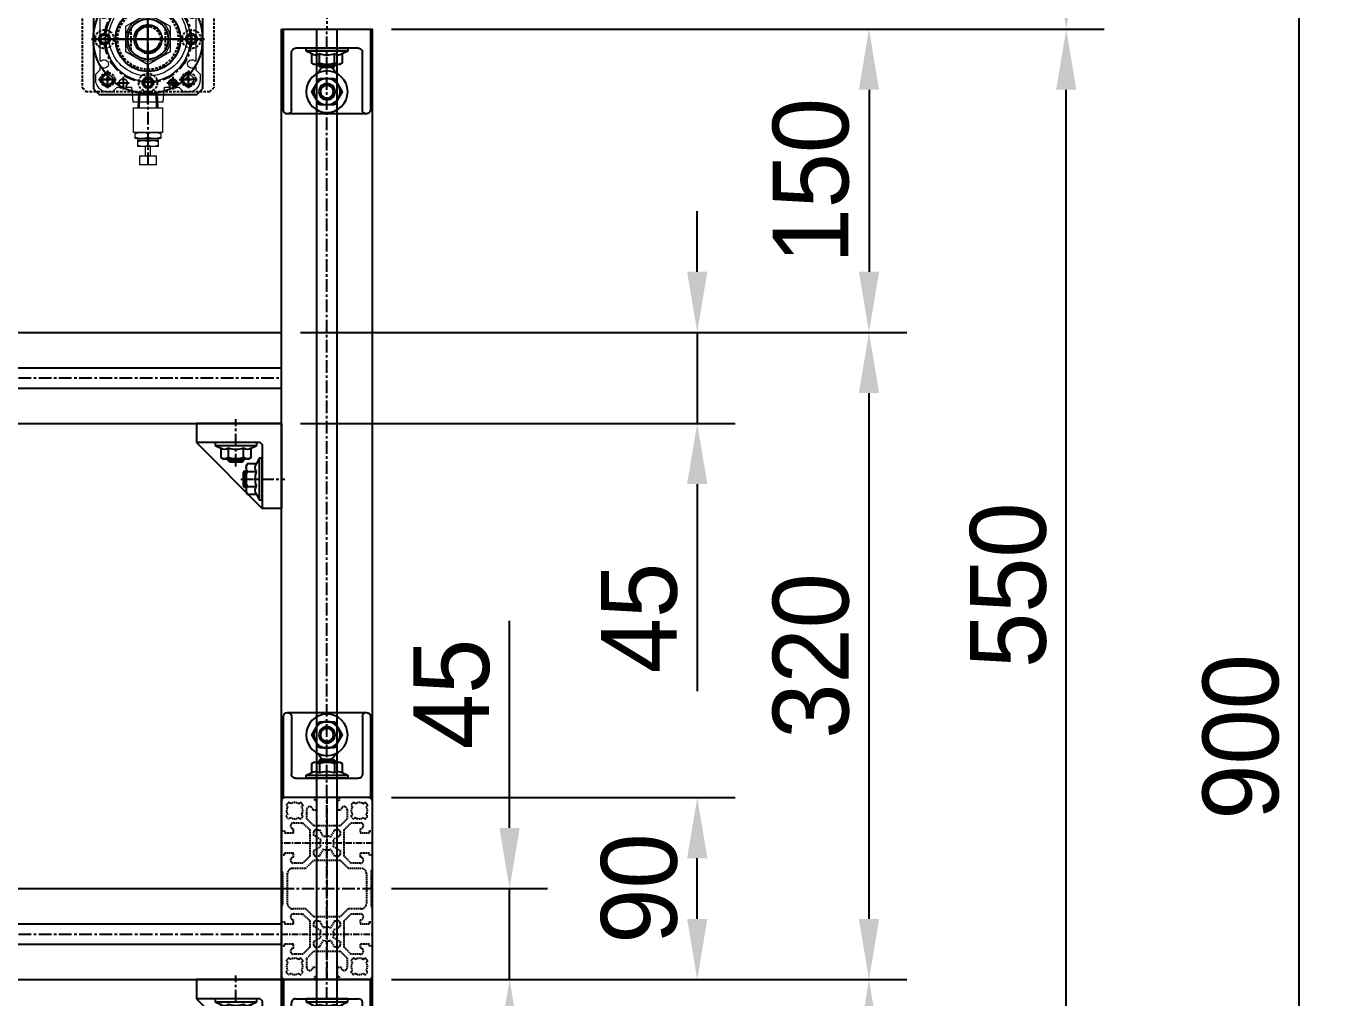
# Model space of a CAD drawing. Header units: inches. Extents: x 0 to 77285, y -118 to 40065.
# Drawn here: x 69457 to 70105, y 15357 to 15838 of the extents above; entities that cross this region are included whole.
import ezdxf

# ---------------------------------------------------------------- set-up
doc = ezdxf.new("R2010")
doc.units = ezdxf.units.IN
doc.header["$LTSCALE"] = 5
doc.header["$MEASUREMENT"] = 0
doc.linetypes.add('CENTER', pattern=[2, 1.25, -0.25, 0.25, -0.25])
doc.linetypes.add('HIDDEN', pattern=[0.375, 0.25, -0.125])
for name, color, linetype in [('11', 1, 'CENTER'), ('22', 2, 'HIDDEN'), ('44', 4, 'Continuous'), ('77', 40, 'HIDDEN'), ('99', 181, 'Continuous'), ('A', 8, 'Continuous'), ('B', 123, 'Continuous'), ('G', 231, 'Continuous'), ('T', 3, 'Continuous')]:
    doc.layers.add(name, color=color, linetype=linetype)
doc.layers.add('88', color=35, linetype='Continuous', lineweight=5)
doc.styles.add('SCI', font='')
doc.styles.get('SCI').set_extended_font_data('Gulim')
doc.dimstyles.new('SCH', dxfattribs={"dimtxt": 2.5, "dimasz": 2, "dimexe": 1.25, "dimexo": 0.625, "dimtad": 1, "dimdec": 8, "dimtxsty": 'SCI', "dimcen": 2.5, "dimclrd": 4, "dimclre": 4, "dimclrt": 7, "dimadec": 8, "dimazin": 2, "dimtfac": 1, "dimtdec": 8, "dimtmove": 0, "dimatfit": 3, "dimfxl": 1, "dimarcsym": 0})

# ---------------------------------------------------------------- blocks, each defined once
blk = doc.blocks.new('A$C632A6005')
for p, q in [((-21.5, 0), (-21.5, -40)), ((21.5, 0), (-21.5, 0)), ((21.5, -40.1), (21.5, 0)), ((-17.5, -40), (-17.5, -11.5)), ((-15.5, -9.5), (15.5, -9.5)), ((10.25, -9.5), (-10.25, -9.5)), ((-10.25, -9.5), (-10.25, -11)), ((-10.25, -11), (10.25, -11)), ((-10.25, -11), (-7.51, -12.3)), ((-7.51, -12.3), (-7.51, -16.89)), ((-3.75, -16.86), (-3.75, -12.3)), ((3.76, -16.86), (3.76, -12.3)), ((7.51, -12.3), (10.25, -11)), ((7.51, -16.89), (7.51, -12.3)), ((10.25, -11), (10.25, -9.5)), ((17.5, -40), (17.5, -11.5)), ((-7.51, -16.89), (-6.44, -17.5)), ((-6.44, -17.5), (6.45, -17.5)), ((-4, -18.2), (-4, -17.5)), ((-4, -18.2), (4, -18.2)), ((-3.2, -19), (-4, -18.2)), ((-3.2, -19), (3.2, -19)), ((3.2, -19), (4, -18.2)), ((4, -18.2), (4, -17.5)), ((6.45, -17.5), (7.51, -16.89)), ((-3.75, -24.5), (-7.5, -31)), ((3.75, -24.5), (-3.75, -24.5)), ((7.51, -31), (3.75, -24.5)), ((-7.5, -31), (-3.75, -37.5)), ((3.75, -37.5), (7.51, -31)), ((-3.75, -37.5), (3.75, -37.5)), ((-19.5, -42), (19.6, -42))]:
    blk.add_line(p, q)
for radius in [10.25, 6.5, 4, 3.2]:
    blk.add_circle((0, -31), radius)
for centre, radius, start, end in [((-15.5, -11.5), 2, 89.99999, 180.00003), ((-5.63, -9.89), 3.06, 232.12112, 307.87888), ((0, -1.68), 11.26, 250.52878, 289.47122), ((5.63, -9.89), 3.06, 232.12112, 307.87888), ((15.5, -11.5), 2, 0.00001, 89.99999), ((-5.63, -14.44), 3.06, 232.12112, 307.87888), ((0, -22.5), 4.1, 121.38856, 166.72724), ((0, -6.24), 11.26, 250.52878, 289.47122), ((0, -22.5), 4.1, 13.27276, 58.61144), ((5.63, -14.44), 3.06, 232.12112, 307.87888), ((-19.5, -40), 2, 180.00003, 270.00001), ((-19.5, -40), 2, 270.00001, 0.00002), ((19.5, -40), 2, 180.00003, 270.00001), ((19.6, -40.1), 1.9, 270.00001, 0.00002)]:
    blk.add_arc(centre, radius, start, end)
blk = doc.blocks.new('af!@$!2^^&&@$aD읾ㅇㄹA$C5BB358B1')
for p, q in [((1.74, 42), (43.74, 42)), ((1.74, 42), (1.74, 0)), ((43.74, 42), (43.74, 32.5)), ((12.24, 32.5), (11.24, 31.5)), ((43.74, 32.5), (11.24, 0)), ((12.24, 32.5), (43.74, 32.5)), ((13.99, 32.5), (34.49, 32.5)), ((13.99, 31), (13.99, 32.5)), ((34.49, 32.5), (34.49, 31)), ((11.24, 31.5), (11.24, 0)), ((34.49, 31), (13.99, 31)), ((16.73, 29.7), (13.99, 31)), ((16.73, 25.11), (16.73, 29.7)), ((20.48, 25.14), (20.48, 29.7)), ((27.99, 25.14), (27.99, 29.7)), ((34.49, 31), (31.74, 29.7)), ((31.74, 29.7), (31.74, 25.11)), ((11.24, 24.75), (12.74, 24.75)), ((11.24, 4.04), (11.24, 24.54)), ((12.74, 24.75), (12.74, 4.25)), ((12.74, 24.75), (14.04, 22.01)), ((14.04, 22.01), (18.63, 22.01)), ((17.79, 24.5), (16.73, 25.11)), ((30.68, 24.5), (17.79, 24.5)), ((18.63, 22.01), (19.24, 20.94)), ((19.24, 20.94), (19.24, 8.06)), ((20.24, 23.8), (20.24, 24.5)), ((28.24, 23.8), (20.24, 23.8)), ((21.04, 23), (20.24, 23.8)), ((27.44, 23), (21.04, 23)), ((27.44, 23), (28.24, 23.8)), ((28.24, 23.8), (28.24, 24.5)), ((31.74, 25.11), (30.68, 24.5)), ((18.59, 18.25), (14.04, 18.25)), ((19.94, 18.5), (19.24, 18.5)), ((19.94, 18.5), (19.94, 10.5)), ((20.74, 17.7), (19.94, 18.5)), ((20.74, 17.7), (20.74, 11.3)), ((14.04, 6.99), (12.74, 4.25)), ((18.59, 10.75), (14.04, 10.75)), ((18.63, 6.99), (14.04, 6.99)), ((19.24, 8.06), (18.63, 6.99)), ((19.94, 10.5), (19.24, 10.5)), ((20.74, 11.3), (19.94, 10.5)), ((12.74, 4.25), (11.24, 4.25)), ((1.74, 0), (11.24, 0))]:
    blk.add_line(p, q)
for centre, radius, start, end in [((18.61, 32.11), 3.06, 232.12112, 307.87888), ((24.24, 40.32), 11.26, 250.52878, 289.47122), ((29.87, 32.11), 3.06, 232.12112, 307.87888), ((11.62, 20.13), 3.06, 322.12112, 37.87888), ((18.61, 27.56), 3.06, 232.12112, 307.87888), ((16.18, 20.13), 3.06, 322.12112, 37.87888), ((24.24, 35.76), 11.26, 250.52878, 289.47122), ((29.87, 27.56), 3.06, 232.12112, 307.87888), ((3.42, 14.5), 11.26, 340.52878, 19.47122), ((7.98, 14.5), 11.26, 340.52878, 19.47122), ((11.62, 8.87), 3.06, 322.12112, 37.87888), ((16.18, 8.87), 3.06, 322.12112, 37.87888)]:
    blk.add_arc(centre, radius, start, end)
at = {"layer": '11'}
for p, q in [((24.24, 20.66), (24.24, 44.03)), ((21.83, 14.5), (0, 14.5))]:
    blk.add_line(p, q, dxfattribs=at)
blk = doc.blocks.new('A$C47db6cef')
at = {"ltscale": 0.506191}
for p, q in [((0, 43), (0, 28.5)), ((16.5, 45), (2, 45)), ((3.05, 40.53), (2.33, 41.26)), ((3.74, 42.67), (4.47, 41.95)), ((8.53, 41.95), (9.26, 42.67)), ((10.67, 41.26), (9.95, 40.53)), ((12.5, 34.5), (12.5, 39)), ((15.5, 39), (17.5, 39)), ((16.5, 43.5), (16.5, 45)), ((28.5, 45), (16.5, 45)), ((17.5, 43.5), (16.5, 43.5)), ((17.5, 39), (17.5, 43.5)), ((27.5, 43.5), (27.5, 39)), ((28.5, 43.5), (27.5, 43.5)), ((27.5, 39), (29.5, 39)), ((28.5, 45), (28.5, 43.5)), ((36.5, 45), (28.5, 45)), ((32.5, 39), (32.5, 34.5)), ((35, 33), (35, 39.5)), ((37, 44.5), (36.5, 45)), ((44.7, 44.5), (37, 44.5)), ((37.5, 42), (52.5, 42)), ((45, 44.2), (44.7, 44.5)), ((45.3, 44.5), (45, 44.2)), ((53, 44.5), (45.3, 44.5)), ((53.5, 45), (53, 44.5)), ((61.5, 45), (53.5, 45)), ((55, 39.5), (55, 33)), ((57.5, 34.5), (57.5, 39)), ((60.5, 39), (62.5, 39)), ((61.5, 43.5), (61.5, 45)), ((73.5, 45), (61.5, 45)), ((62.5, 43.5), (61.5, 43.5)), ((62.5, 39), (62.5, 43.5)), ((72.5, 43.5), (72.5, 39)), ((73.5, 43.5), (72.5, 43.5)), ((72.5, 39), (74.5, 39)), ((73.5, 45), (73.5, 43.5)), ((88, 45), (73.5, 45)), ((77.5, 39), (77.5, 34.5)), ((80.05, 40.53), (79.33, 41.26)), ((80.74, 42.67), (81.47, 41.95)), ((85.53, 41.95), (86.26, 42.67)), ((87.67, 41.26), (86.95, 40.53)), ((90, 28.5), (90, 43)), ((2.33, 35.74), (3.05, 36.47)), ((4.47, 35.05), (3.74, 34.33)), ((6, 32.5), (10.5, 32.5)), ((9.26, 34.33), (8.53, 35.05)), ((9.95, 36.47), (10.67, 35.74)), ((10.5, 32.5), (14, 29)), ((16, 31), (12.5, 34.5)), ((32.5, 34.5), (29, 31)), ((31, 29), (35, 33)), ((55, 33), (59, 29)), ((61, 31), (57.5, 34.5)), ((77.5, 34.5), (74, 31)), ((76, 29), (79.5, 32.5)), ((79.33, 35.74), (80.05, 36.47)), ((79.5, 32.5), (84, 32.5)), ((81.47, 35.05), (80.74, 34.33)), ((86.26, 34.33), (85.53, 35.05)), ((86.95, 36.47), (87.67, 35.74)), ((0, 28.5), (1.5, 28.5)), ((0, 28.5), (0, 16.5)), ((1.5, 28.5), (1.5, 27.5)), ((1.5, 27.5), (6, 27.5)), ((6, 27.5), (6, 29.5)), ((14, 29), (14, 22.8)), ((22.2, 31), (16, 31)), ((16, 26.25), (16, 28)), ((19.47, 24.25), (16, 26.25)), ((17, 29), (18.75, 29)), ((18.75, 29), (20.75, 25.53)), ((22.5, 30.7), (22.2, 31)), ((22.8, 31), (22.5, 30.7)), ((29, 31), (22.8, 31)), ((24.25, 25.53), (26.25, 29)), ((29, 26.25), (25.53, 24.25)), ((26.25, 29), (28, 29)), ((29, 28), (29, 26.25)), ((31, 16), (31, 29)), ((59, 29), (59, 16)), ((67.2, 31), (61, 31)), ((61, 26.25), (61, 28)), ((64.47, 24.25), (61, 26.25)), ((62, 29), (63.75, 29)), ((63.75, 29), (65.75, 25.53)), ((67.5, 30.7), (67.2, 31)), ((67.8, 31), (67.5, 30.7)), ((74, 31), (67.8, 31)), ((69.25, 25.53), (71.25, 29)), ((74, 26.25), (70.53, 24.25)), ((71.25, 29), (73, 29)), ((74, 28), (74, 26.25)), ((76, 22.8), (76, 29)), ((84, 29.5), (84, 27.5)), ((84, 27.5), (88.5, 27.5)), ((88.5, 28.5), (90, 28.5)), ((88.5, 27.5), (88.5, 28.5)), ((90, 16.5), (90, 28.5)), ((14, 22.8), (14.3, 22.5)), ((14.3, 22.5), (14, 22.2)), ((14, 22.2), (14, 16)), ((16, 18.75), (19.47, 20.75)), ((20.75, 19.47), (18.75, 16)), ((26.25, 16), (24.25, 19.47)), ((25.53, 20.75), (29, 18.75)), ((61, 18.75), (64.47, 20.75)), ((65.75, 19.47), (63.75, 16)), ((71.25, 16), (69.25, 19.47)), ((70.53, 20.75), (74, 18.75)), ((75.7, 22.5), (76, 22.8)), ((76, 22.2), (75.7, 22.5)), ((76, 16), (76, 22.2)), ((0, 16.5), (0, 2)), ((1.5, 16.5), (0, 16.5)), ((1.5, 17.5), (1.5, 16.5)), ((6, 17.5), (1.5, 17.5)), ((6, 15.5), (6, 17.5)), ((14, 16), (10.5, 12.5)), ((12.5, 10.5), (16, 14)), ((16, 17), (16, 18.75)), ((16, 14), (22.2, 14)), ((18.75, 16), (17, 16)), ((22.2, 14), (22.5, 14.3)), ((22.5, 14.3), (22.8, 14)), ((22.8, 14), (29, 14)), ((28, 16), (26.25, 16)), ((29, 18.75), (29, 17)), ((29, 14), (32.5, 10.5)), ((35, 12), (31, 16)), ((59, 16), (55, 12)), ((57.5, 10.5), (61, 14)), ((61, 17), (61, 18.75)), ((61, 14), (67.2, 14)), ((63.75, 16), (62, 16)), ((67.2, 14), (67.5, 14.3)), ((67.5, 14.3), (67.8, 14)), ((67.8, 14), (74, 14)), ((73, 16), (71.25, 16)), ((74, 18.75), (74, 17)), ((74, 14), (77.5, 10.5)), ((79.5, 12.5), (76, 16)), ((84, 17.5), (84, 15.5)), ((88.5, 17.5), (84, 17.5)), ((88.5, 16.5), (88.5, 17.5)), ((90, 16.5), (88.5, 16.5)), ((90, 2), (90, 16.5)), ((3.05, 8.53), (2.33, 9.26)), ((3.74, 10.67), (4.47, 9.95)), ((10.5, 12.5), (6, 12.5)), ((8.53, 9.95), (9.26, 10.67)), ((10.67, 9.26), (9.95, 8.53)), ((12.5, 6), (12.5, 10.5)), ((32.5, 10.5), (32.5, 6)), ((35, 5.5), (35, 12)), ((55, 12), (55, 5.5)), ((57.5, 6), (57.5, 10.5)), ((77.5, 10.5), (77.5, 6)), ((80.05, 8.53), (79.33, 9.26)), ((84, 12.5), (79.5, 12.5)), ((80.74, 10.67), (81.47, 9.95)), ((85.53, 9.95), (86.26, 10.67)), ((87.67, 9.26), (86.95, 8.53)), ((2, 0), (16.5, 0)), ((2.33, 3.74), (3.05, 4.47)), ((4.47, 3.05), (3.74, 2.33)), ((9.26, 2.33), (8.53, 3.05)), ((9.95, 4.47), (10.67, 3.74)), ((17.5, 6), (15.5, 6)), ((16.5, 1.5), (17.5, 1.5)), ((16.5, 0), (16.5, 1.5)), ((16.5, 0), (28.5, 0)), ((17.5, 1.5), (17.5, 6)), ((27.5, 6), (27.5, 1.5)), ((29.5, 6), (27.5, 6)), ((27.5, 1.5), (28.5, 1.5)), ((28.5, 1.5), (28.5, 0)), ((28.5, 0), (35.55, 0)), ((35.55, 0), (36.05, 0.5)), ((36.05, 0.5), (44.7, 0.5)), ((52.5, 3), (37.5, 3)), ((44.7, 0.5), (45, 0.8)), ((45, 0.8), (45.3, 0.5)), ((45.3, 0.5), (53.95, 0.5)), ((53.95, 0.5), (54.45, 0)), ((62.5, 6), (60.5, 6)), ((61.5, 1.5), (62.5, 1.5)), ((61.5, 0), (61.5, 1.5)), ((62.5, 1.5), (62.5, 6)), ((72.5, 6), (72.5, 1.5)), ((74.5, 6), (72.5, 6)), ((72.5, 1.5), (73.5, 1.5)), ((73.5, 1.5), (73.5, 0)), ((79.33, 3.74), (80.05, 4.47)), ((81.47, 3.05), (80.74, 2.33)), ((86.26, 2.33), (85.53, 3.05)), ((86.95, 4.47), (87.67, 3.74))]:
    blk.add_line(p, q, dxfattribs=at)
for p, q in [((54.45, 0), (61.5, 0)), ((61.5, 0), (73.5, 0)), ((73.5, 0), (88, 0))]:
    blk.add_line(p, q)
for centre, radius, start, end in [((2, 43), 2, 90, 180), ((6.5, 38.5), 5, 123.46304, 146.53696), ((6.5, 38.5), 4, 149.47751, 210.52249), ((6.5, 38.5), 4, 59.47751, 120.52249), ((6.5, 38.5), 5, 33.46304, 56.53696), ((6.5, 38.5), 4, 329.47751, 30.52249), ((14, 39), 1.5, 0, 180), ((31, 39), 1.5, 0, 180), ((37.5, 39.5), 2.5, 90, 180), ((52.5, 39.5), 2.5, 0, 90), ((59, 39), 1.5, 0, 180), ((76, 39), 1.5, 0, 180), ((83.5, 38.5), 5, 123.46304, 146.53696), ((83.5, 38.5), 4, 149.47751, 210.52249), ((83.5, 38.5), 4, 59.47751, 120.52249), ((83.5, 38.5), 5, 33.46304, 56.53696), ((83.5, 38.5), 4, 329.47751, 30.52249), ((88, 43), 2, 0, 90), ((6.5, 38.5), 5, 213.46304, 236.53696), ((6.5, 38.5), 4, 239.47751, 300.52249), ((6, 31), 1.5, 90, 270), ((6.5, 38.5), 5, 303.46304, 326.53696), ((83.5, 38.5), 5, 213.46304, 236.53696), ((83.5, 38.5), 4, 239.47751, 300.52249), ((84, 31), 1.5, 270, 90), ((83.5, 38.5), 5, 303.46304, 326.53696), ((17, 28), 1, 90, 180), ((22.5, 22.5), 3.5, 60, 120), ((28, 28), 1, 0, 90), ((62, 28), 1, 90, 180), ((67.5, 22.5), 3.5, 60, 120), ((73, 28), 1, 0, 90), ((22.5, 22.5), 3.5, 150, 210), ((22.5, 22.5), 3.5, 240, 300), ((22.5, 22.5), 3.5, 330, 30), ((67.5, 22.5), 3.5, 150, 210), ((67.5, 22.5), 3.5, 240, 300), ((67.5, 22.5), 3.5, 330, 30), ((6, 14), 1.5, 90, 270), ((17, 17), 1, 180, 270), ((28, 17), 1, 270, 0), ((62, 17), 1, 180, 270), ((73, 17), 1, 270, 0), ((84, 14), 1.5, 270, 90), ((6.5, 6.5), 5, 123.46304, 146.53696), ((6.5, 6.5), 4, 149.47751, 210.52249), ((6.5, 6.5), 4, 59.47751, 120.52249), ((6.5, 6.5), 5, 33.46304, 56.53696), ((6.5, 6.5), 4, 329.47751, 30.52249), ((83.5, 6.5), 5, 123.46304, 146.53696), ((83.5, 6.5), 4, 149.47751, 210.52249), ((83.5, 6.5), 4, 59.47751, 120.52249), ((83.5, 6.5), 5, 33.46304, 56.53696), ((83.5, 6.5), 4, 329.47751, 30.52249), ((2, 2), 2, 180, 270), ((6.5, 6.5), 5, 213.46304, 236.53696), ((6.5, 6.5), 4, 239.47751, 300.52249), ((6.5, 6.5), 5, 303.46304, 326.53696), ((14, 6), 1.5, 180, 0), ((31, 6), 1.5, 180, 0), ((37.5, 5.5), 2.5, 180, 270), ((52.5, 5.5), 2.5, 270, 0), ((59, 6), 1.5, 180, 0), ((76, 6), 1.5, 180, 0), ((83.5, 6.5), 5, 213.46304, 236.53696), ((83.5, 6.5), 4, 239.47751, 300.52249), ((83.5, 6.5), 5, 303.46304, 326.53696), ((88, 2), 2, 270, 0)]:
    blk.add_arc(centre, radius, start, end, dxfattribs=at)
at = {"layer": '11', "ltscale": 0.506191}
for p, q in [((22.5, 45), (22.5, 0)), ((67.5, 0), (67.5, 45)), ((90, 22.5), (0, 22.5))]:
    blk.add_line(p, q, dxfattribs=at)
at = {"layer": '11'}
blk.add_line((45, 45), (45, 0), dxfattribs=at)
at = {"layer": 'A', "ltscale": 0.506191}
for p, q in [((0, 45), (0, 43)), ((2, 45), (0, 45)), ((53.5, 45), (36.5, 45)), ((90, 45), (88, 45)), ((90, 43), (90, 45)), ((0, 2), (0, 0)), ((0, 0), (2, 0)), ((35.55, 0), (54.45, 0)), ((90, 0), (90, 2))]:
    blk.add_line(p, q, dxfattribs=at)
at = {"layer": 'A'}
blk.add_line((88, 0), (90, 0), dxfattribs=at)
blk = doc.blocks.new('A$Cc275fb9f')
for p, q in [((312.5, -550), (312.5, 0)), ((312.5, 0), (357.5, 0)), ((357.5, -550), (357.5, 0)), ((22.5, -150), (312.5, -150)), ((22.5, -195), (312.5, -195)), ((22.5, -425), (312.5, -425)), ((22.5, -470), (312.5, -470))]:
    blk.add_line(p, q)
at = {"layer": '11'}
for p, q in [((335, -550), (335, 0)), ((22.5, -172.5), (312.5, -172.5)), ((22.5, -447.5), (312.5, -447.5))]:
    blk.add_line(p, q, dxfattribs=at)
at = {"layer": 'A'}
for p, q in [((330, -550), (330, 0)), ((340, -550), (340, 0)), ((22.5, -167.5), (312.5, -167.5)), ((22.5, -177.5), (312.5, -177.5)), ((22.5, -442.5), (312.5, -442.5)), ((22.5, -452.5), (312.5, -452.5))]:
    blk.add_line(p, q, dxfattribs=at)
at = {"layer": '22', "rotation": 90}
blk.add_blockref('A$C47db6cef', (357.5, -470), dxfattribs=at)
at = {"layer": '44', "xscale": -1}
blk.add_blockref('A$C632A6005', (335, 0), dxfattribs=at)
at = {"layer": '44', "extrusion": (0, 0, -1), "zscale": -1}
for p in [(-314.24, -237), (-314.24, -512)]:
    blk.add_blockref('af!@$!2^^&&@$aD읾ㅇㄹA$C5BB358B1', p, dxfattribs=at)
at = {"layer": '44', "xscale": -1, "rotation": 180}
blk.add_blockref('A$C632A6005', (335, -380), dxfattribs=at)
at = {"layer": '44'}
blk.add_blockref('A$C632A6005', (335, -470), dxfattribs=at)
blk = doc.blocks.new('A$C5A8004F1')
at = {"layer": '11'}
for p, q in [((0, 41.34), (0, -60)), ((-22.5, 0), (22.5, 0))]:
    blk.add_line(p, q, dxfattribs=at)
blk = doc.blocks.new('A$C681845F8')
for p, q in [((12.2, 26.1), (12.2, 2.5)), ((22, 26.6), (12.7, 26.6)), ((22.5, 26.1), (22.5, 2.5)), ((3, 20.3), (3, 8.3)), ((6.5, 20.3), (3, 20.3)), ((4.5, 20.3), (4.5, 8.3)), ((6.5, 21.5), (6.5, 7.1)), ((12.2, 22), (7, 22)), ((27.7, 22), (22.5, 22)), ((28.2, 21.5), (28.2, 7.1)), ((31.7, 20.3), (28.2, 20.3)), ((30.2, 20.3), (30.2, 8.3)), ((31.7, 20.3), (31.7, 8.3)), ((0.35, 16.28), (0.35, 12.31)), ((0.35, 16.28), (2, 16.28)), ((2, 18.8), (2, 9.8)), ((2, 18.8), (3, 18.8)), ((32.7, 18.8), (31.7, 18.8)), ((32.7, 18.8), (32.7, 9.8)), ((34.35, 16.28), (32.7, 16.28)), ((34.35, 16.28), (34.35, 12.31)), ((0.35, 12.31), (2, 12.31)), ((2, 9.8), (3, 9.8)), ((6.5, 8.3), (3, 8.3)), ((12.2, 6.6), (7, 6.6)), ((27.7, 6.6), (22.5, 6.6)), ((31.7, 8.3), (28.2, 8.3)), ((32.7, 9.8), (31.7, 9.8)), ((34.35, 12.31), (32.7, 12.31)), ((22, 2), (12.7, 2))]:
    blk.add_line(p, q)
for centre, start, end in [((12.7, 26.1), 90, 180), ((22, 26.1), 0, 90), ((7, 21.5), 90, 180), ((27.7, 21.5), 0, 90), ((7, 7.1), 180, 270), ((27.7, 7.1), 270, 0), ((12.7, 2.5), 180, 270), ((22, 2.5), 270, 0)]:
    blk.add_arc(centre, 0.5, start, end)
at = {"layer": '11'}
for p, q in [((17.35, 0), (17.35, 28.6)), ((34.7, 14.3), (0, 14.3))]:
    blk.add_line(p, q, dxfattribs=at)
blk = doc.blocks.new('34543e5435435')
at = {"color": 6}
for p, q in [((-4.6, -2.3), (-4.6, 1.3)), ((-4.6, 1.3), (-4.6, -2.3)), ((-4.3, 1.6), (-3.1, 1.6)), ((-3.1, 1.6), (-4.3, 1.6)), ((-2.9, 1.8), (-2.9, 3.6)), ((-2.6, 3.9), (0, 3.9)), ((0.3, 3.6), (0.3, 0)), ((-1.7, -2.6), (-4.3, -2.6)), ((-1.7, -2.6), (-4.3, -2.6)), ((-1.4, -0.5), (-1.4, -2.3)), ((-1.4, -0.5), (-1.4, -2.3)), ((0, -0.3), (-1.2, -0.3)), ((-1.2, -0.3), (-0.2, -0.3))]:
    blk.add_line(p, q, dxfattribs=at)
for centre, radius, start, end in [((-4.3, 1.3), 0.3, 90, 180), ((-4.3, 1.3), 0.3, 90, 180), ((-3.1, 1.8), 0.2, 270, 0), ((-3.1, 1.8), 0.2, 270, 0), ((-2.6, 3.6), 0.3, 90, 180), ((0, 3.6), 0.3, 0, 90), ((0, 0), 0.3, 270, 0), ((-4.3, -2.3), 0.3, 180, 270), ((-4.3, -2.3), 0.3, 180, 270), ((-1.7, -2.3), 0.3, 270, 0), ((-1.7, -2.3), 0.3, 270, 0), ((-1.2, -0.5), 0.2, 90, 180), ((-1.2, -0.5), 0.2, 90, 180)]:
    blk.add_arc(centre, radius, start, end, dxfattribs=at)
blk = doc.blocks.new('A$C41a9233e')
at = {"layer": 'G'}
blk.add_lwpolyline([(-9, 19.77), (9, 19.77), (9, 16.77), (-9, 16.77)], close=True, dxfattribs=at)
blk.add_circle((-18.5, 102.48), 2.5, dxfattribs=at)
blk.add_blockref('A$C5A8004F1', (0, 60.73))
at = {"layer": 'B', "linetype": 'Continuous', "extrusion": (0, 0, -1), "zscale": -1}
for p in [(-17.35, 74.13), (-17.35, 17.77)]:
    blk.add_blockref('A$C681845F8', p, dxfattribs=at)
at = {"layer": 'G', "xscale": -1, "rotation": 270}
blk.add_blockref('34543e5435435', (-9.5, 80.43), dxfattribs=at)
at = {"layer": 'G', "rotation": 90.00000000000001}
blk.add_blockref('34543e5435435', (9.5, 80.43), dxfattribs=at)
blk = doc.blocks.new('A$C0884c956')
for p, q in [((22.5, 82.5), (312.5, 82.5)), ((22.5, 82.5), (22.5, 37.5)), ((312.5, 82.5), (312.5, 37.5)), ((22.5, 37.5), (312.5, 37.5))]:
    blk.add_line(p, q)
at = {"layer": '11'}
blk.add_line((22.5, 60), (312.5, 60), dxfattribs=at)
at = {"layer": 'A'}
for p, q in [((22.5, 65), (312.5, 65)), ((22.5, 55), (312.5, 55))]:
    blk.add_line(p, q, dxfattribs=at)
blk.add_blockref('A$C41a9233e', (0, -0.73))
at = {"xscale": -1}
blk.add_blockref('A$C41a9233e', (335, -0.73), dxfattribs=at)
blk = doc.blocks.new('A$Ccaca4dae')
for p, q in [((100, 0), (0, 0)), ((0, 0), (0, -10)), ((72.75, -5.4), (72.75, 0)), ((82.25, 0), (82.25, -5.4)), ((100, 0), (100, -10)), ((17.75, -5.4), (17.75, 0)), ((27.25, -5.4), (17.75, -5.4)), ((19.75, -5.4), (19.75, -8)), ((25.25, -5.4), (25.25, -8)), ((27.25, 0), (27.25, -5.4)), ((45.25, -5.4), (45.25, 0)), ((54.75, -5.4), (45.25, -5.4)), ((47.25, -5.4), (47.25, -8)), ((52.75, -5.4), (52.75, -8)), ((54.75, 0), (54.75, -5.4)), ((82.25, -5.4), (72.75, -5.4)), ((74.75, -5.4), (74.75, -8)), ((80.25, -5.4), (80.25, -8)), ((100, -10), (0, -10)), ((89, -8), (11, -8)), ((11, -8), (11, -10)), ((89, -8), (89, -10))]:
    blk.add_line(p, q)
at = {"layer": '11'}
for p, q in [((10, 1), (10, -11)), ((22.5, 1), (22.5, -9)), ((50, 2), (50, -12)), ((77.5, 1), (77.5, -9)), ((90, 1), (90, -11)), ((15, -7), (15, -11)), ((85, -7), (85, -11))]:
    blk.add_line(p, q, dxfattribs=at)
at = {"layer": '22'}
for p, q in [((5.5, -10), (5.5, 0)), ((14.5, 0), (14.5, -10)), ((85.5, -10), (85.5, 0)), ((94.5, 0), (94.5, -10))]:
    blk.add_line(p, q, dxfattribs=at)
blk = doc.blocks.new('A$C1c05e27e')
for p, q in [((-32.5, 0), (-32.5, -58.5)), ((32.5, 0), (-32.5, 0)), ((32.5, 0), (32.5, -58.5)), ((-32.5, -58.5), (-30.5, -60.5)), ((30.5, -60.5), (-30.5, -60.5)), ((30.5, -60.5), (32.5, -58.5))]:
    blk.add_line(p, q)
for centre, radius in [((-20, -14.5), 3.5), ((20, -14.5), 3.5), ((0, -34.5), 15), ((-20, -54.5), 3.5), ((20, -54.5), 3.5)]:
    blk.add_circle(centre, radius)
at = {"layer": '11'}
for p, q in [((-27.5, 1), (-27.5, -15.79)), ((0, -63.5), (0, 3)), ((27.5, 1), (27.5, -15.79)), ((-20, -10), (-20, -19)), ((20, -10), (20, -19)), ((-24.5, -14.5), (-15.5, -14.5)), ((15.5, -14.5), (24.5, -14.5)), ((-25.5, -34.5), (25.5, -34.5)), ((-20, -50), (-20, -59)), ((20, -50), (20, -59)), ((-24.5, -54.5), (-15.5, -54.5)), ((15.5, -54.5), (24.5, -54.5))]:
    blk.add_line(p, q, dxfattribs=at)
at = {"layer": '22'}
for p, q in [((-29.57, -13.6), (-29.57, 0)), ((-25.43, 0), (-25.43, -13.6)), ((-2.07, -13.6), (-2.07, 0)), ((2.07, 0), (2.07, -13.6)), ((25.43, -13.6), (25.43, 0)), ((29.57, 0), (29.57, -13.6)), ((-25, -12), (-30, -12)), ((2.5, -12), (-2.5, -12)), ((30, -12), (25, -12)), ((-27.5, -14.79), (-29.57, -13.6)), ((-25.43, -13.6), (-29.57, -13.6)), ((-25.43, -13.6), (-27.5, -14.79)), ((0, -14.79), (-2.07, -13.6)), ((2.07, -13.6), (-2.07, -13.6)), ((2.07, -13.6), (0, -14.79)), ((27.5, -14.79), (25.43, -13.6)), ((29.57, -13.6), (25.43, -13.6)), ((29.57, -13.6), (27.5, -14.79))]:
    blk.add_line(p, q, dxfattribs=at)
at = {"layer": 'T'}
for p, q in [((-30, -12), (-30, 0)), ((-25, 0), (-25, -12)), ((-2.5, -12), (-2.5, 0)), ((2.5, 0), (2.5, -12)), ((25, -12), (25, 0)), ((30, 0), (30, -12)), ((-29.57, -12.75), (-30, -12)), ((-25, -12), (-25.43, -12.75)), ((-2.07, -12.75), (-2.5, -12)), ((2.5, -12), (2.07, -12.75)), ((25.43, -12.75), (25, -12)), ((30, -12), (29.57, -12.75))]:
    blk.add_line(p, q, dxfattribs=at)
blk = doc.blocks.new('A$Cb1fccef4')
for p, q in [((-1.25, 57.7), (-1.25, 53.1)), ((0, 50.55), (0, 52.65)), ((1.25, 57.7), (1.25, 53.1)), ((0, 46.67), (0, 48.53)), ((-11, 6.35), (0, 12.7)), ((0, 12.7), (11, 6.35)), ((-11, -6.35), (-11, 6.35)), ((11, 6.35), (11, -6.35)), ((0, -12.7), (-11, -6.35)), ((11, -6.35), (0, -12.7))]:
    blk.add_line(p, q)
for points in [[(-4, 57.7), (-4, 62.2), (4, 62.2), (4, 57.7)], [(-7.1, 34), (-7.1, 46.1), (7.1, 46.1), (7.1, 34)], [(-5, 49.1), (-5, 50.1), (5, 50.1), (5, 49.1)]]:
    blk.add_lwpolyline(points, close=True)
for points in [[(0, 50.55, -0.178633), (-5, 50.55), (-5, 52.65, -0.178633), (0, 52.65, -0.178633), (5, 52.65), (5, 50.55, -0.178633)], [(0, 46.67, -0.178633), (-6.35, 46.67), (-6.35, 48.53, -0.178633), (0, 48.53, -0.178633), (6.35, 48.53), (6.35, 46.67, -0.178633)], [(23.8, 10.8), (23.2, 10.8, -2.42), (23.2, 13.8), (23.8, 13.8), (23.8, 15.31), (26, 17.51), (26, 20, 0.414), (20, 26), (17.51, 26), (15.31, 23.8), (13.8, 23.8), (13.8, 23.2, -2.42), (10.8, 23.2), (10.8, 23.8), (8.13, 23.8), (7.5, 31), (-7.5, 31), (-8.13, 23.8), (-10.8, 23.8), (-10.8, 23.2, -2.42), (-13.8, 23.2), (-13.8, 23.8), (-15.32, 23.8), (-17.52, 26), (-20, 26, 0.414), (-26, 20), (-26, 17.51), (-23.8, 15.31), (-23.8, 13.8), (-23.21, 13.8, -2.42), (-23.21, 10.8), (-23.8, 10.8), (-23.8, -10.8), (-23.21, -10.8, -2.42), (-23.21, -13.8), (-23.8, -13.8), (-23.8, -15.32), (-26, -17.52), (-26, -20, 0.414), (-20, -26), (-17.52, -26), (-15.32, -23.8), (-13.8, -23.8), (-13.8, -23.21, -2.42), (-10.8, -23.21), (-10.8, -23.8), (10.8, -23.8), (10.8, -23.21, -2.42), (13.8, -23.21), (13.8, -23.8), (15.31, -23.8), (17.51, -26), (20, -26, 0.414), (26, -20), (26, -17.52), (23.8, -15.32), (23.8, -13.8), (23.2, -13.8, -2.42), (23.2, -10.8), (23.8, -10.8), (23.8, 10.8)], [(3.78, -20.66, 0.913), (0, 21, 0.913), (-3.78, -20.66), (-3.29, -17.98, 0.946), (-7.04, -17.09, -0.476), (-9.12, -17.95, -0.779), (0, 18.25, -0.779), (9.12, -17.95, -0.476), (7.04, -17.09, 0.946), (3.29, -17.98)], [(-10.9, 24.2), (-10.9, 23.13, -2.448776), (-13.7, 23.13), (-13.7, 24.2)], [(13.7, 24.2), (13.7, 23.13, -2.448776), (10.9, 23.13), (10.9, 24.2)]]:
    blk.add_lwpolyline(points, format="xyb", close=True)
for points in [[(-5, 52.65), (-5, 53.1), (5, 53.1), (5, 52.65)], [(-6.35, 48.53), (-6.35, 49.1), (6.35, 49.1), (6.35, 48.53)], [(-6.35, 46.67), (-6.35, 46.1), (6.35, 46.1), (6.35, 46.67)], [(-5, 50.55), (-5, 50.1), (5, 50.1), (5, 50.55)], [(-4.96, 34), (-4.74, 27), (4.74, 27), (4.96, 34)]]:
    blk.add_lwpolyline(points)
for centre, radius in [((-20, 20), 2.46), ((0, 0), 21), ((-12.3, 21.7), 1.35), ((-12.9, 21.7), 0.45), ((-11.7, 21.7), 0.45), ((20, 20), 2.46), ((0, 0), 11), ((0, 0), 7), ((-20, -20), 2.46), ((-5.19, -17.64), 1.25), ((5.19, -17.64), 1.25), ((20, -20), 2.46)]:
    blk.add_circle(centre, radius)
at = {"layer": '11'}
for p, q in [((0, 26), (0, 63.2)), ((0, 32), (0, -27)), ((-24, 20), (-16, 20)), ((-20, 24), (-20, 16)), ((-15.3, 21.7), (-9.3, 21.7)), ((-12.3, 18.7), (-12.3, 25.78)), ((9.3, 21.7), (15.3, 21.7)), ((12.3, 18.7), (12.3, 25.78)), ((16, 20), (24, 20)), ((20, 24), (20, 16)), ((-27, 0), (27, 0)), ((-20, -16), (-20, -24)), ((20, -16), (20, -24)), ((-24, -20), (-16, -20)), ((16, -20), (24, -20))]:
    blk.add_line(p, q, dxfattribs=at)
at = {"layer": 'T'}
for p, q in [((-4.38, 34), (-4.16, 27)), ((4.38, 34), (4.16, 27))]:
    blk.add_line(p, q, dxfattribs=at)
for centre, radius in [((-20, 20), 3), ((20, 20), 3), ((0, 0), 6.19), ((-20, -20), 3), ((20, -20), 3)]:
    blk.add_arc(centre, radius, 255, 165, dxfattribs=at)
blk = doc.blocks.new('A$C6231a13c')
for p, q in [((-8.5, 5.27), (-8.5, -5.27)), ((8.5, 5.27), (8.5, -5.27))]:
    blk.add_line(p, q)
for radius in [10, 6.19]:
    blk.add_circle((0, 0), radius)
at = {"layer": '11'}
for p, q in [((0, -11), (0, 11)), ((-11, 0), (11, 0))]:
    blk.add_line(p, q, dxfattribs=at)
at = {"layer": 'T'}
blk.add_arc((0, 0), 7, 255, 165, dxfattribs=at)
blk = doc.blocks.new('A$C0c07350f')
for name, p in [('A$Ccaca4dae', (0, 0)), ('A$C1c05e27e', (50, -8)), ('A$C6231a13c', (50, -42.5))]:
    blk.add_blockref(name, p)
at = {"layer": '88', "rotation": 180}
blk.add_blockref('A$Cb1fccef4', (50, -42.5), dxfattribs=at)
blk = doc.blocks.new('A$C3b70aa0f')
for p, q in [((100, 0), (0, 0)), ((0, 0), (0, -10)), ((100, 0), (100, -10)), ((100, -10), (0, -10))]:
    blk.add_line(p, q)
at = {"layer": '11'}
for p, q in [((10, 1), (10, -11)), ((28.5, 1), (28.5, -9)), ((50, 2), (50, -12)), ((71.5, 1), (71.5, -9)), ((90, 1), (90, -11)), ((22.5, -7), (22.5, -11)), ((77.5, -7), (77.5, -11))]:
    blk.add_line(p, q, dxfattribs=at)
at = {"layer": '22'}
for p, q in [((5.5, -10), (5.5, 0)), ((14.5, 0), (14.5, -10)), ((23.75, -5.4), (23.75, 0)), ((33.25, 0), (33.25, -5.4)), ((66.75, -5.4), (66.75, 0)), ((76.25, 0), (76.25, -5.4)), ((85.5, -10), (85.5, 0)), ((94.5, 0), (94.5, -10)), ((33.25, -5.4), (23.75, -5.4)), ((25.75, -5.4), (25.75, -8)), ((31.25, -5.4), (31.25, -8)), ((76.25, -5.4), (66.75, -5.4)), ((68.75, -5.4), (68.75, -8)), ((74.25, -5.4), (74.25, -8)), ((81.5, -8), (18.5, -8)), ((18.5, -8), (18.5, -10)), ((81.5, -8), (81.5, -10))]:
    blk.add_line(p, q, dxfattribs=at)
blk = doc.blocks.new('A$C2e969dab')
for p, q in [((-27, 0), (-27, -59)), ((27, 0), (-27, 0)), ((27, 0), (27, -59)), ((-27, -59), (-24, -62)), ((24, -62), (-24, -62)), ((24, -62), (27, -59))]:
    blk.add_line(p, q)
for centre, radius in [((0, -13), 2.07), ((0, -34.5), 16), ((-21.5, -34.5), 2.07), ((21.5, -34.5), 2.07), ((0, -56), 2.07)]:
    blk.add_circle(centre, radius)
at = {"layer": '11'}
for p, q in [((-21.5, 1), (-21.5, -15.79)), ((0, 1), (0, -63)), ((21.5, 1), (21.5, -15.79)), ((28, -34.5), (-28, -34.5))]:
    blk.add_line(p, q, dxfattribs=at)
blk.add_circle((0, -34.5), 21.5, dxfattribs=at)
at = {"layer": '22'}
for p, q in [((-23.57, -13.6), (-23.57, 0)), ((-19.43, 0), (-19.43, -13.6)), ((19.43, -13.6), (19.43, 0)), ((23.57, 0), (23.57, -13.6)), ((-19, -12), (-24, -12)), ((24, -12), (19, -12)), ((-21.5, -14.79), (-23.57, -13.6)), ((-19.43, -13.6), (-23.57, -13.6)), ((-19.43, -13.6), (-21.5, -14.79)), ((21.5, -14.79), (19.43, -13.6)), ((23.57, -13.6), (19.43, -13.6)), ((23.57, -13.6), (21.5, -14.79))]:
    blk.add_line(p, q, dxfattribs=at)
at = {"layer": 'T'}
for p, q in [((-24, -12), (-24, 0)), ((-19, 0), (-19, -12)), ((19, -12), (19, 0)), ((24, 0), (24, -12)), ((-23.57, -12.75), (-24, -12)), ((-19, -12), (-19.43, -12.75)), ((19.43, -12.75), (19, -12)), ((24, -12), (23.57, -12.75))]:
    blk.add_line(p, q, dxfattribs=at)
for centre in [(0, -13), (-21.5, -34.5), (21.5, -34.5), (0, -56)]:
    blk.add_arc(centre, 2.5, 255, 165, dxfattribs=at)
blk = doc.blocks.new('A$C891fd24c')
for centre, radius in [((0, 0), 27), ((0, 21.5), 2.75), ((0, 0), 16), ((0, 0), 10), ((-21.5, 0), 2.75), ((21.5, 0), 2.75), ((0, -21.5), 2.75)]:
    blk.add_circle(centre, radius)
at = {"layer": '11'}
for p, q in [((0, 28), (0, -28)), ((-28, 0), (28, 0))]:
    blk.add_line(p, q, dxfattribs=at)
blk.add_circle((0, 0), 21.5, dxfattribs=at)
at = {"layer": '22'}
for centre in [(0, 21.5), (-21.5, 0), (21.5, 0), (0, -21.5)]:
    blk.add_circle(centre, 4.6, dxfattribs=at)
blk = doc.blocks.new('A$Cfd85cadf')
for name, p in [('A$C3b70aa0f', (0, 0)), ('A$C2e969dab', (50, -8))]:
    blk.add_blockref(name, p)
at = {"layer": '99'}
blk.add_blockref('A$C891fd24c', (50, -42.5), dxfattribs=at)
blk = doc.blocks.new('A$C90796e5e')
blk.add_blockref('A$Cfd85cadf', (-50, 0))
at = {"layer": '77'}
blk.add_blockref('A$C0c07350f', (-50, 0), dxfattribs=at)
blk = doc.blocks.new('*D669')
at = {"color": 4, "lineweight": -2, "transparency": 16777216}
for p, q in [((69637.16, 15366.41), (69892.05, 15366.41)), ((69873.3, 15316.41), (69873.3, 15336.41)), ((69637.16, 15286.41), (69892.05, 15286.41))]:
    blk.add_line(p, q, dxfattribs=at)
at = {"color": 4, "transparency": 16777216}
for points in [[(69868.3, 15336.41), (69878.3, 15336.41), (69873.3, 15366.41)], [(69868.3, 15316.41), (69878.3, 15316.41), (69873.3, 15286.41)]]:
    blk.add_solid(points, dxfattribs=at)
at = {"layer": 'Defpoints', "color": 0, "transparency": 16777216}
for p in [(69627.79, 15366.41), (69873.3, 15366.41), (69627.79, 15286.41)]:
    blk.add_point(p, dxfattribs=at)
at = {"color": 7, "transparency": 16777216, "insert": (69844.7, 15326.41), "char_height": 37.5, "attachment_point": 5, "rotation": 90, "style": 'SCI'}
blk.add_mtext('80', dxfattribs=at)
blk = doc.blocks.new('*D670')
at = {"color": 4, "lineweight": -2, "transparency": 16777216}
for p, q in [((69637.16, 15456.41), (69807.12, 15456.41)), ((69788.37, 15396.41), (69788.37, 15426.41)), ((69637.16, 15366.41), (69807.12, 15366.41))]:
    blk.add_line(p, q, dxfattribs=at)
at = {"color": 4, "transparency": 16777216}
for points in [[(69783.37, 15426.41), (69793.37, 15426.41), (69788.37, 15456.41)], [(69783.37, 15396.41), (69793.37, 15396.41), (69788.37, 15366.41)]]:
    blk.add_solid(points, dxfattribs=at)
at = {"layer": 'Defpoints', "color": 0, "transparency": 16777216}
for p in [(69627.79, 15456.41), (69788.37, 15456.41), (69627.79, 15366.41)]:
    blk.add_point(p, dxfattribs=at)
at = {"color": 7, "transparency": 16777216, "insert": (69759.78, 15411.41), "char_height": 37.5, "attachment_point": 5, "rotation": 90, "style": 'SCI'}
blk.add_mtext('90', dxfattribs=at)
blk = doc.blocks.new('*D671')
at = {"color": 4, "lineweight": -2, "transparency": 16777216}
for p, q in [((69637.16, 15836.41), (69892.05, 15836.41)), ((69873.3, 15806.41), (69873.3, 15716.41)), ((69592.16, 15686.41), (69892.05, 15686.41))]:
    blk.add_line(p, q, dxfattribs=at)
at = {"color": 4, "transparency": 16777216}
for points in [[(69868.3, 15806.41), (69878.3, 15806.41), (69873.3, 15836.41)], [(69868.3, 15716.41), (69878.3, 15716.41), (69873.3, 15686.41)]]:
    blk.add_solid(points, dxfattribs=at)
at = {"layer": 'Defpoints', "color": 0, "transparency": 16777216}
for p in [(69627.79, 15836.41), (69582.79, 15686.41), (69873.3, 15686.41)]:
    blk.add_point(p, dxfattribs=at)
at = {"color": 7, "transparency": 16777216, "insert": (69844.66, 15761.41), "char_height": 37.5, "attachment_point": 5, "rotation": 90, "style": 'SCI'}
blk.add_mtext('150', dxfattribs=at)
blk = doc.blocks.new('*D672')
at = {"color": 4, "lineweight": -2, "transparency": 16777216}
for p, q in [((69695.59, 15441.41), (69695.59, 15543.84)), ((69637.16, 15411.41), (69714.34, 15411.41)), ((69695.59, 15366.41), (69695.59, 15411.41)), ((69637.16, 15366.41), (69714.34, 15366.41)), ((69695.59, 15336.41), (69695.59, 15306.41))]:
    blk.add_line(p, q, dxfattribs=at)
at = {"color": 4, "transparency": 16777216}
for points in [[(69690.59, 15441.41), (69700.59, 15441.41), (69695.59, 15411.41)], [(69690.59, 15336.41), (69700.59, 15336.41), (69695.59, 15366.41)]]:
    blk.add_solid(points, dxfattribs=at)
at = {"layer": 'Defpoints', "color": 0, "transparency": 16777216}
for p in [(69627.79, 15411.41), (69695.59, 15411.41), (69627.79, 15366.41)]:
    blk.add_point(p, dxfattribs=at)
at = {"color": 7, "transparency": 16777216, "insert": (69666.96, 15507.63), "char_height": 37.5, "attachment_point": 5, "rotation": 90, "style": 'SCI'}
blk.add_mtext('45', dxfattribs=at)
blk = doc.blocks.new('*D673')
at = {"color": 4, "lineweight": -2, "transparency": 16777216}
for p, q in [((69592.16, 15686.41), (69892.05, 15686.41)), ((69873.3, 15396.41), (69873.3, 15656.41)), ((69637.16, 15366.41), (69892.05, 15366.41))]:
    blk.add_line(p, q, dxfattribs=at)
at = {"color": 4, "transparency": 16777216}
for points in [[(69868.3, 15656.41), (69878.3, 15656.41), (69873.3, 15686.41)], [(69868.3, 15396.41), (69878.3, 15396.41), (69873.3, 15366.41)]]:
    blk.add_solid(points, dxfattribs=at)
at = {"layer": 'Defpoints', "color": 0, "transparency": 16777216}
for p in [(69582.79, 15686.41), (69873.3, 15686.41), (69627.79, 15366.41)]:
    blk.add_point(p, dxfattribs=at)
at = {"color": 7, "transparency": 16777216, "insert": (69844.7, 15526.41), "char_height": 37.5, "attachment_point": 5, "rotation": 90, "style": 'SCI'}
blk.add_mtext('320', dxfattribs=at)
blk = doc.blocks.new('*D674')
at = {"color": 4, "lineweight": -2, "transparency": 16777216}
for p, q in [((69788.37, 15716.41), (69788.37, 15746.41)), ((69592.16, 15686.41), (69807.12, 15686.41)), ((69788.37, 15686.41), (69788.37, 15641.41)), ((69592.16, 15641.41), (69807.12, 15641.41)), ((69788.37, 15611.41), (69788.37, 15508.98))]:
    blk.add_line(p, q, dxfattribs=at)
at = {"color": 4, "transparency": 16777216}
for points in [[(69783.37, 15716.41), (69793.37, 15716.41), (69788.37, 15686.41)], [(69783.37, 15611.41), (69793.37, 15611.41), (69788.37, 15641.41)]]:
    blk.add_solid(points, dxfattribs=at)
at = {"layer": 'Defpoints', "color": 0, "transparency": 16777216}
for p in [(69582.79, 15686.41), (69582.79, 15641.41), (69788.37, 15641.41)]:
    blk.add_point(p, dxfattribs=at)
at = {"color": 7, "transparency": 16777216, "insert": (69759.75, 15545.2), "char_height": 37.5, "attachment_point": 5, "rotation": 90, "style": 'SCI'}
blk.add_mtext('45', dxfattribs=at)
blk = doc.blocks.new('*D676')
at = {"color": 4, "lineweight": -2, "transparency": 16777216}
for p, q in [((69637.16, 15836.41), (69989.58, 15836.41)), ((69970.83, 15316.41), (69970.83, 15806.41)), ((69637.16, 15286.41), (69989.58, 15286.41))]:
    blk.add_line(p, q, dxfattribs=at)
at = {"color": 4, "transparency": 16777216}
for points in [[(69965.83, 15806.41), (69975.83, 15806.41), (69970.83, 15836.41)], [(69965.83, 15316.41), (69975.83, 15316.41), (69970.83, 15286.41)]]:
    blk.add_solid(points, dxfattribs=at)
at = {"layer": 'Defpoints', "color": 0, "transparency": 16777216}
for p in [(69627.79, 15836.41), (69970.83, 15836.41), (69627.79, 15286.41)]:
    blk.add_point(p, dxfattribs=at)
at = {"color": 7, "transparency": 16777216, "insert": (69942.23, 15561.41), "char_height": 37.5, "attachment_point": 5, "rotation": 90, "style": 'SCI'}
blk.add_mtext('550', dxfattribs=at)
blk = doc.blocks.new('*D683')
at = {"color": 4, "lineweight": -2, "transparency": 16777216}
for p, q in [((69619.31, 15936.41), (70104.6, 15936.41)), ((70085.85, 15906.41), (70085.85, 15066.41)), ((69614.66, 15036.41), (70104.6, 15036.41))]:
    blk.add_line(p, q, dxfattribs=at)
at = {"color": 4, "transparency": 16777216}
for points in [[(70080.85, 15906.41), (70090.85, 15906.41), (70085.85, 15936.41)], [(70080.85, 15066.41), (70090.85, 15066.41), (70085.85, 15036.41)]]:
    blk.add_solid(points, dxfattribs=at)
at = {"layer": 'Defpoints', "color": 0, "transparency": 16777216}
for p in [(69609.94, 15936.41), (69605.29, 15036.41), (70085.85, 15036.41)]:
    blk.add_point(p, dxfattribs=at)
at = {"color": 7, "transparency": 16777216, "insert": (70057.25, 15486.41), "char_height": 37.5, "attachment_point": 5, "rotation": 90, "style": 'SCI'}
blk.add_mtext('900', dxfattribs=at)
blk = doc.blocks.new('*D684')
at = {"color": 4, "lineweight": -2, "transparency": 16777216}
for p, q in [((69619.31, 15936.41), (69989.58, 15936.41)), ((69970.83, 15866.41), (69970.83, 15906.41)), ((69637.16, 15836.41), (69989.58, 15836.41))]:
    blk.add_line(p, q, dxfattribs=at)
at = {"color": 4, "transparency": 16777216}
for points in [[(69965.83, 15906.41), (69975.83, 15906.41), (69970.83, 15936.41)], [(69965.83, 15866.41), (69975.83, 15866.41), (69970.83, 15836.41)]]:
    blk.add_solid(points, dxfattribs=at)
at = {"layer": 'Defpoints', "color": 0, "transparency": 16777216}
for p in [(69609.94, 15936.41), (69970.83, 15936.41), (69627.79, 15836.41)]:
    blk.add_point(p, dxfattribs=at)
at = {"color": 7, "transparency": 16777216, "insert": (69942.18, 15886.41), "char_height": 37.5, "attachment_point": 5, "rotation": 90, "style": 'SCI'}
blk.add_mtext('100', dxfattribs=at)

msp = doc.modelspace()

# ---------------------------------------------------------------- block references
for name, p in [('A$C0884c956', (69270.28507451, 15836.41100411)), ('A$C90796e5e', (69516.78507451, 15873.91100411)), ('A$Cc275fb9f', (69270.28507451, 15836.41100411))]:
    msp.add_blockref(name, p)

# ---------------------------------------------------------------- dimensions: what is measured, and where the dimension line sits
for base, p1, p2, picture, middle in [((70085.8511248728, 15036.411004113), (69609.9350745096, 15936.4110041129), (69605.2850745097, 15036.411004113), '*D683', (70057.2517573628, 15486.4110041129)), ((69970.8272102843, 15936.4110041129), (69627.7850745095, 15836.411004113), (69609.9350745096, 15936.4110041129), '*D684', (69942.1779093522, 15886.4110041129)), ((69873.3043512666, 15686.4110041127), (69627.7850745095, 15836.411004113), (69582.7850745095, 15686.4110041127), '*D671', (69844.6550503345, 15761.4110041128)), ((69970.8272102842, 15836.411004113), (69627.7850745095, 15286.411004113), (69627.7850745095, 15836.411004113), '*D676', (69942.2278427742, 15561.411004113)), ((69788.374936816, 15641.4110041127), (69582.7850745095, 15686.4110041127), (69582.7850745095, 15641.4110041127), '*D674', (69759.750602595, 15545.1967897318)), ((69873.3043512666, 15686.4110041127), (69627.7850745095, 15366.411004113), (69582.7850745095, 15686.4110041127), '*D673', (69844.7049837566, 15526.4110041128)), ((69695.5862380982, 15411.411004113), (69627.7850745095, 15366.411004113), (69627.7850745095, 15411.411004113), '*D672', (69666.9619038771, 15507.6252184938)), ((69788.374936816, 15456.411004113), (69627.7850745095, 15366.411004113), (69627.7850745095, 15456.411004113), '*D670', (69759.775569306, 15411.411004113)), ((69873.3043512664, 15366.411004113), (69627.7850745095, 15286.411004113), (69627.7850745095, 15366.411004113), '*D669', (69844.7049837564, 15326.411004113))]:
    dim = msp.add_linear_dim(base=base, p1=p1, p2=p2, angle=90, dimstyle='SCH', override={"dimscale": 15})
    dim.commit()
    dim.dimension.update_dxf_attribs({"geometry": picture, "text_midpoint": middle})

doc.saveas('drawing.dxf')
